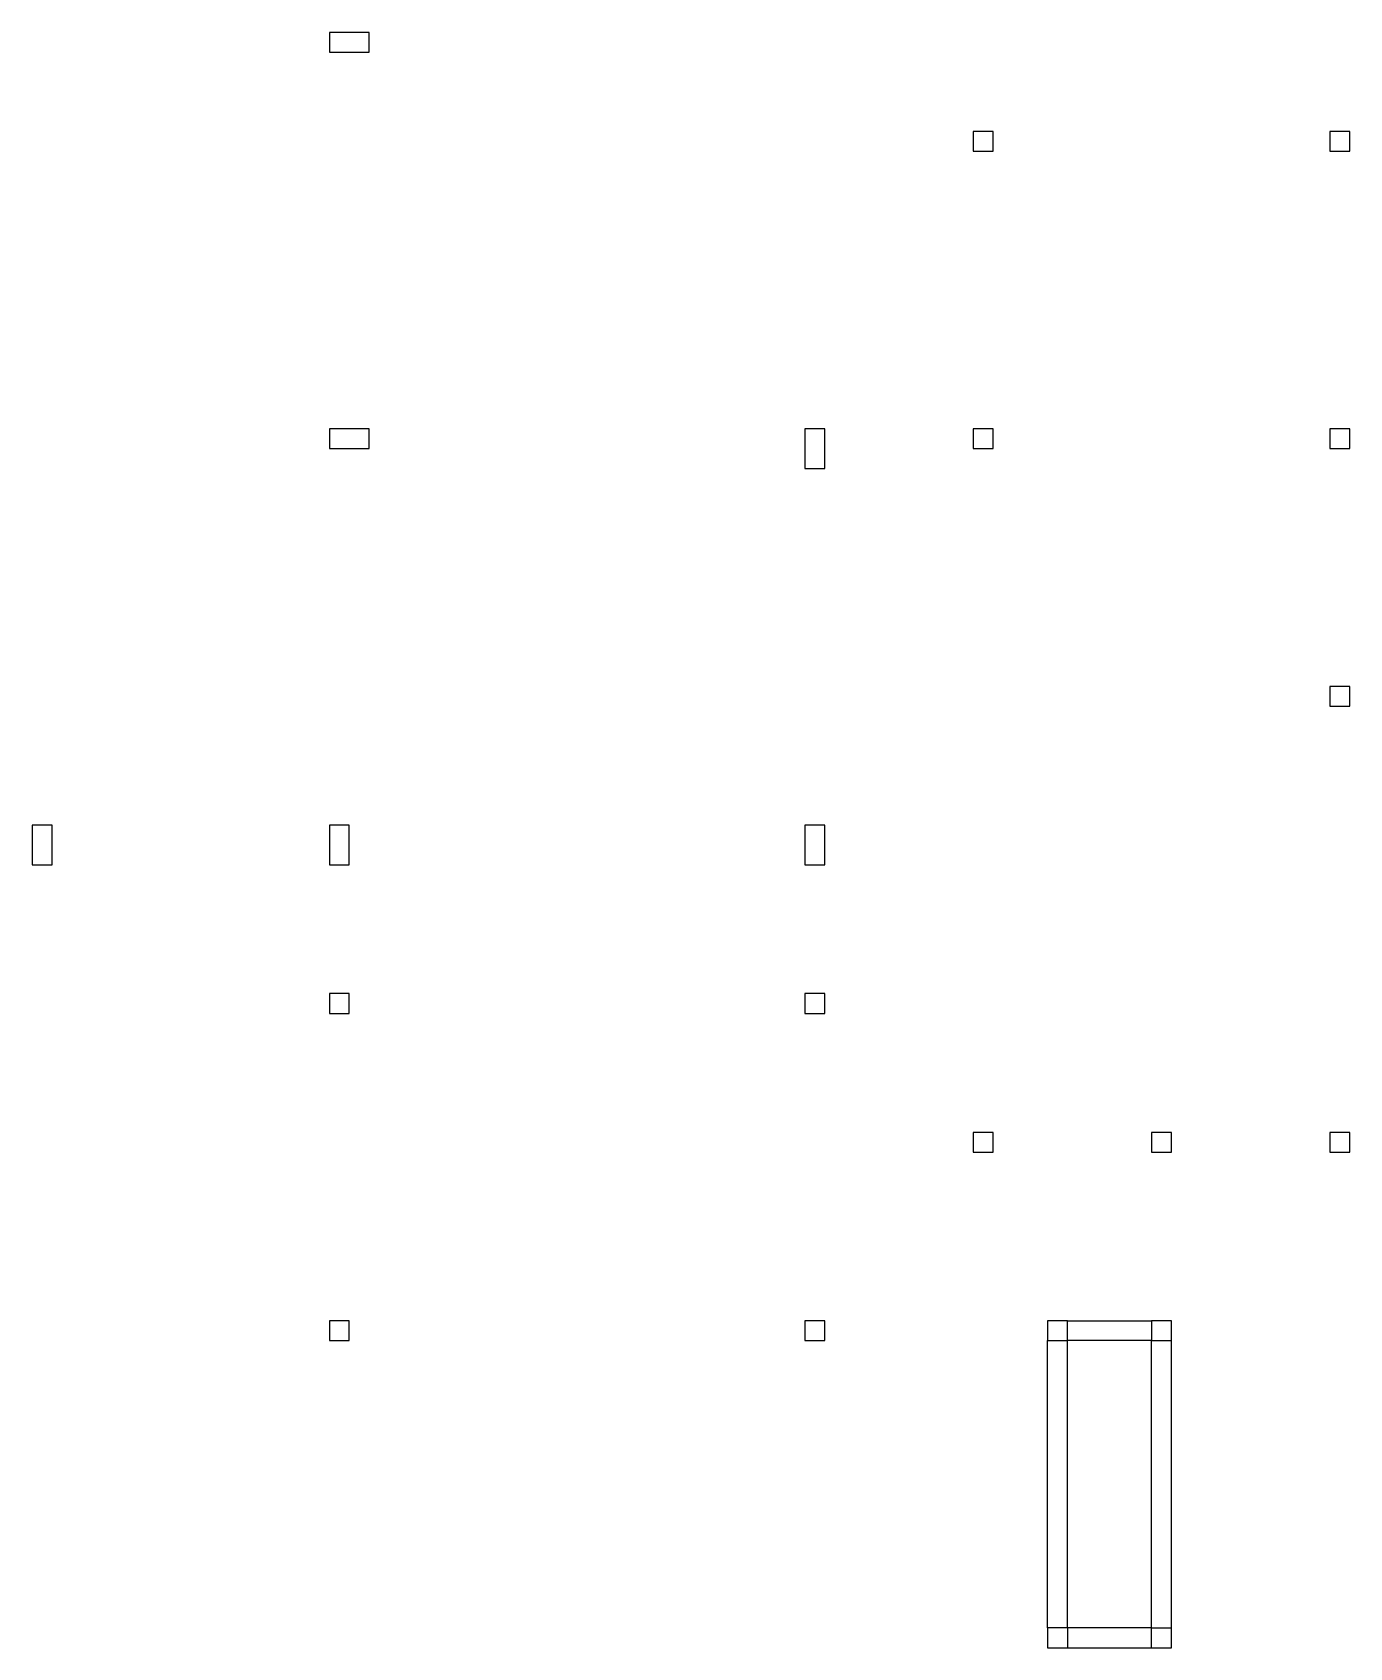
# Model space of a CAD drawing. Extents: x -9.3 to 4, y -5.6 to 10.7.
import ezdxf

# ---------------------------------------------------------------- set-up
doc = ezdxf.new("R2010")
doc.units = 0
doc.layers.get('0').update_dxf_attribs({"linetype": 'CONTINUOUS'})
doc.layers.add('SECTIONCUTEDGES', color=7, linetype='CONTINUOUS')

msp = doc.modelspace()

# ---------------------------------------------------------------- linework, layer by layer
for p, q in [((1.194, -2.291), (2.044, -2.291)), ((0.994, -5.391), (0.994, -2.491)), ((1.194, -5.391), (1.194, -2.491)), ((2.044, -2.491), (1.194, -2.491)), ((2.044, -5.391), (2.044, -2.491)), ((2.244, -5.391), (2.244, -2.491)), ((1.194, -5.391), (0.994, -5.391)), ((0.994, -5.391), (0.994, -5.591)), ((2.044, -5.391), (1.194, -5.391)), ((1.194, -5.391), (1.194, -5.591)), ((2.044, -5.591), (2.044, -5.391)), ((2.044, -5.391), (2.244, -5.391)), ((2.244, -5.591), (2.244, -5.391)), ((0.994, -5.591), (1.194, -5.591)), ((1.194, -5.591), (2.044, -5.591)), ((2.044, -5.591), (2.244, -5.591))]:
    msp.add_line(p, q)
at = {"layer": 'SECTIONCUTEDGES'}
for p, q in [((-6.256, 10.709), (-6.256, 10.509)), ((-5.856, 10.709), (-6.256, 10.709)), ((-5.856, 10.509), (-5.856, 10.709)), ((-6.256, 10.509), (-5.856, 10.509)), ((0.444, 9.709), (0.244, 9.709)), ((0.244, 9.709), (0.244, 9.509)), ((0.444, 9.509), (0.444, 9.709)), ((4.044, 9.709), (3.844, 9.709)), ((3.844, 9.709), (3.844, 9.509)), ((4.044, 9.509), (4.044, 9.709)), ((0.244, 9.509), (0.444, 9.509)), ((3.844, 9.509), (4.044, 9.509)), ((-5.856, 6.709), (-6.256, 6.709)), ((-6.256, 6.709), (-6.256, 6.509)), ((-5.856, 6.509), (-5.856, 6.709)), ((-1.256, 6.709), (-1.456, 6.709)), ((-1.456, 6.709), (-1.456, 6.309)), ((-1.256, 6.309), (-1.256, 6.709)), ((0.444, 6.709), (0.244, 6.709)), ((0.244, 6.709), (0.244, 6.509)), ((0.444, 6.509), (0.444, 6.709)), ((4.044, 6.709), (3.844, 6.709)), ((3.844, 6.709), (3.844, 6.509)), ((4.044, 6.509), (4.044, 6.709)), ((-6.256, 6.509), (-5.856, 6.509)), ((0.244, 6.509), (0.444, 6.509)), ((3.844, 6.509), (4.044, 6.509)), ((-1.456, 6.309), (-1.256, 6.309)), ((4.044, 4.109), (3.844, 4.109)), ((3.844, 4.109), (3.844, 3.909)), ((4.044, 3.909), (4.044, 4.109)), ((3.844, 3.909), (4.044, 3.909)), ((-9.056, 2.709), (-9.256, 2.709)), ((-9.256, 2.709), (-9.256, 2.309)), ((-9.056, 2.309), (-9.056, 2.709)), ((-6.056, 2.709), (-6.256, 2.709)), ((-6.256, 2.709), (-6.256, 2.309)), ((-6.056, 2.309), (-6.056, 2.709)), ((-1.256, 2.709), (-1.456, 2.709)), ((-1.456, 2.709), (-1.456, 2.309)), ((-1.256, 2.309), (-1.256, 2.709)), ((-9.256, 2.309), (-9.056, 2.309)), ((-6.256, 2.309), (-6.056, 2.309)), ((-1.456, 2.309), (-1.256, 2.309)), ((-6.056, 1.009), (-6.256, 1.009)), ((-6.256, 1.009), (-6.256, 0.809)), ((-6.056, 0.809), (-6.056, 1.009)), ((-1.256, 1.009), (-1.456, 1.009)), ((-1.456, 1.009), (-1.456, 0.809)), ((-1.256, 0.809), (-1.256, 1.009)), ((-6.256, 0.809), (-6.056, 0.809)), ((-1.456, 0.809), (-1.256, 0.809)), ((0.444, -0.391), (0.244, -0.391)), ((0.244, -0.391), (0.244, -0.591)), ((0.444, -0.591), (0.444, -0.391)), ((2.244, -0.391), (2.044, -0.391)), ((2.044, -0.391), (2.044, -0.591)), ((2.244, -0.591), (2.244, -0.391)), ((4.044, -0.391), (3.844, -0.391)), ((3.844, -0.391), (3.844, -0.591)), ((4.044, -0.591), (4.044, -0.391)), ((0.244, -0.591), (0.444, -0.591)), ((2.044, -0.591), (2.244, -0.591)), ((3.844, -0.591), (4.044, -0.591)), ((-6.056, -2.291), (-6.256, -2.291)), ((-6.256, -2.291), (-6.256, -2.491)), ((-6.056, -2.491), (-6.056, -2.291)), ((-1.256, -2.291), (-1.456, -2.291)), ((-1.456, -2.291), (-1.456, -2.491)), ((-1.256, -2.491), (-1.256, -2.291)), ((1.194, -2.291), (0.994, -2.291)), ((0.994, -2.291), (0.994, -2.491)), ((1.194, -2.491), (1.194, -2.291)), ((2.244, -2.291), (2.044, -2.291)), ((2.044, -2.291), (2.044, -2.491)), ((2.244, -2.491), (2.244, -2.291)), ((-6.256, -2.491), (-6.056, -2.491)), ((-1.456, -2.491), (-1.256, -2.491)), ((0.994, -2.491), (1.194, -2.491)), ((2.044, -2.491), (2.244, -2.491))]:
    msp.add_line(p, q, dxfattribs=at)

doc.saveas('drawing.dxf')
